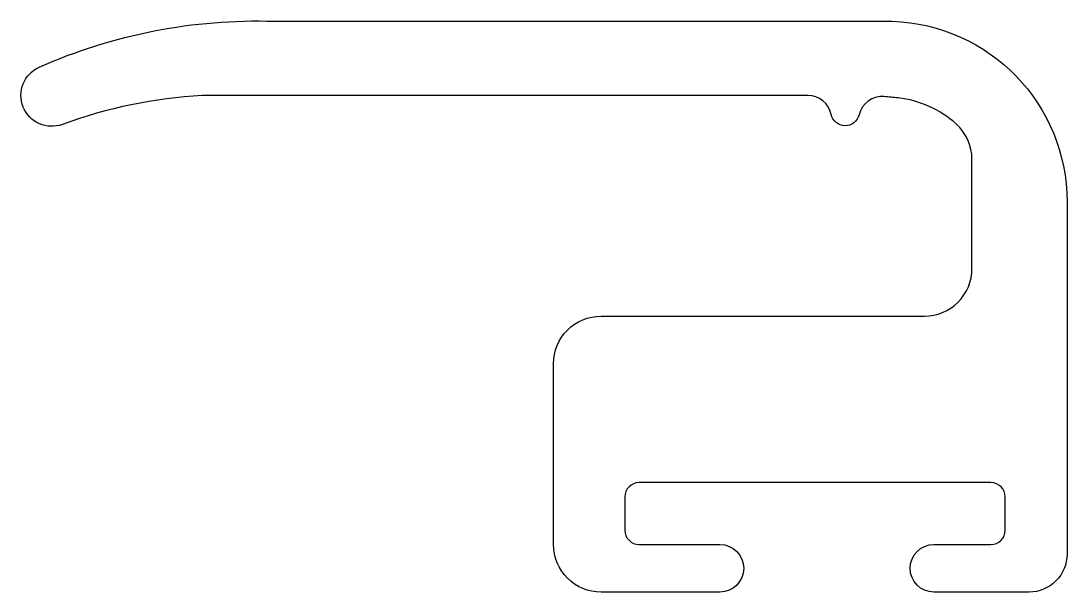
# Model space of a CAD drawing. Extents: x 594 to 616, y 298.1 to 310.1.
import ezdxf

# ---------------------------------------------------------------- set-up
doc = ezdxf.new("R2010")
doc.units = 0
doc.header["$LTSCALE"] = 15
doc.layers.get('0').update_dxf_attribs({"linetype": 'CONTINUOUS'})

msp = doc.modelspace()

# ---------------------------------------------------------------- linework, layer by layer
msp.add_lwpolyline([(599.304, 310.131), (612.297, 310.131, -0.404939), (615.976, 306.333), (615.976, 298.933, -0.414214), (615.176, 298.133), (613.176, 298.133, -1), (613.176, 299.133), (614.376, 299.133, 0.414214), (614.676, 299.433), (614.676, 300.133, 0.414214), (614.376, 300.433), (606.976, 300.433, 0.414214), (606.676, 300.133), (606.676, 299.433, 0.414214), (606.976, 299.133), (608.676, 299.133, -1), (608.676, 298.133), (606.176, 298.133, -0.414214), (605.176, 299.133), (605.176, 302.933, -0.414214), (606.176, 303.933), (612.976, 303.933, 0.414214), (613.976, 304.933), (613.976, 307.228, 0.213422), (613.643, 307.973, 0.155815), (612.421, 308.519, 0.007346), (612.129, 308.548, 0.371078), (611.601, 308.164, -0.801092), (611.015, 308.171, 0.354404), (610.526, 308.568), (597.788, 308.568, 0.07538), (594.852, 307.962, -0.968612), (594.363, 309.166, -0.112789)], format="xyb", close=True)

doc.saveas('drawing.dxf')
